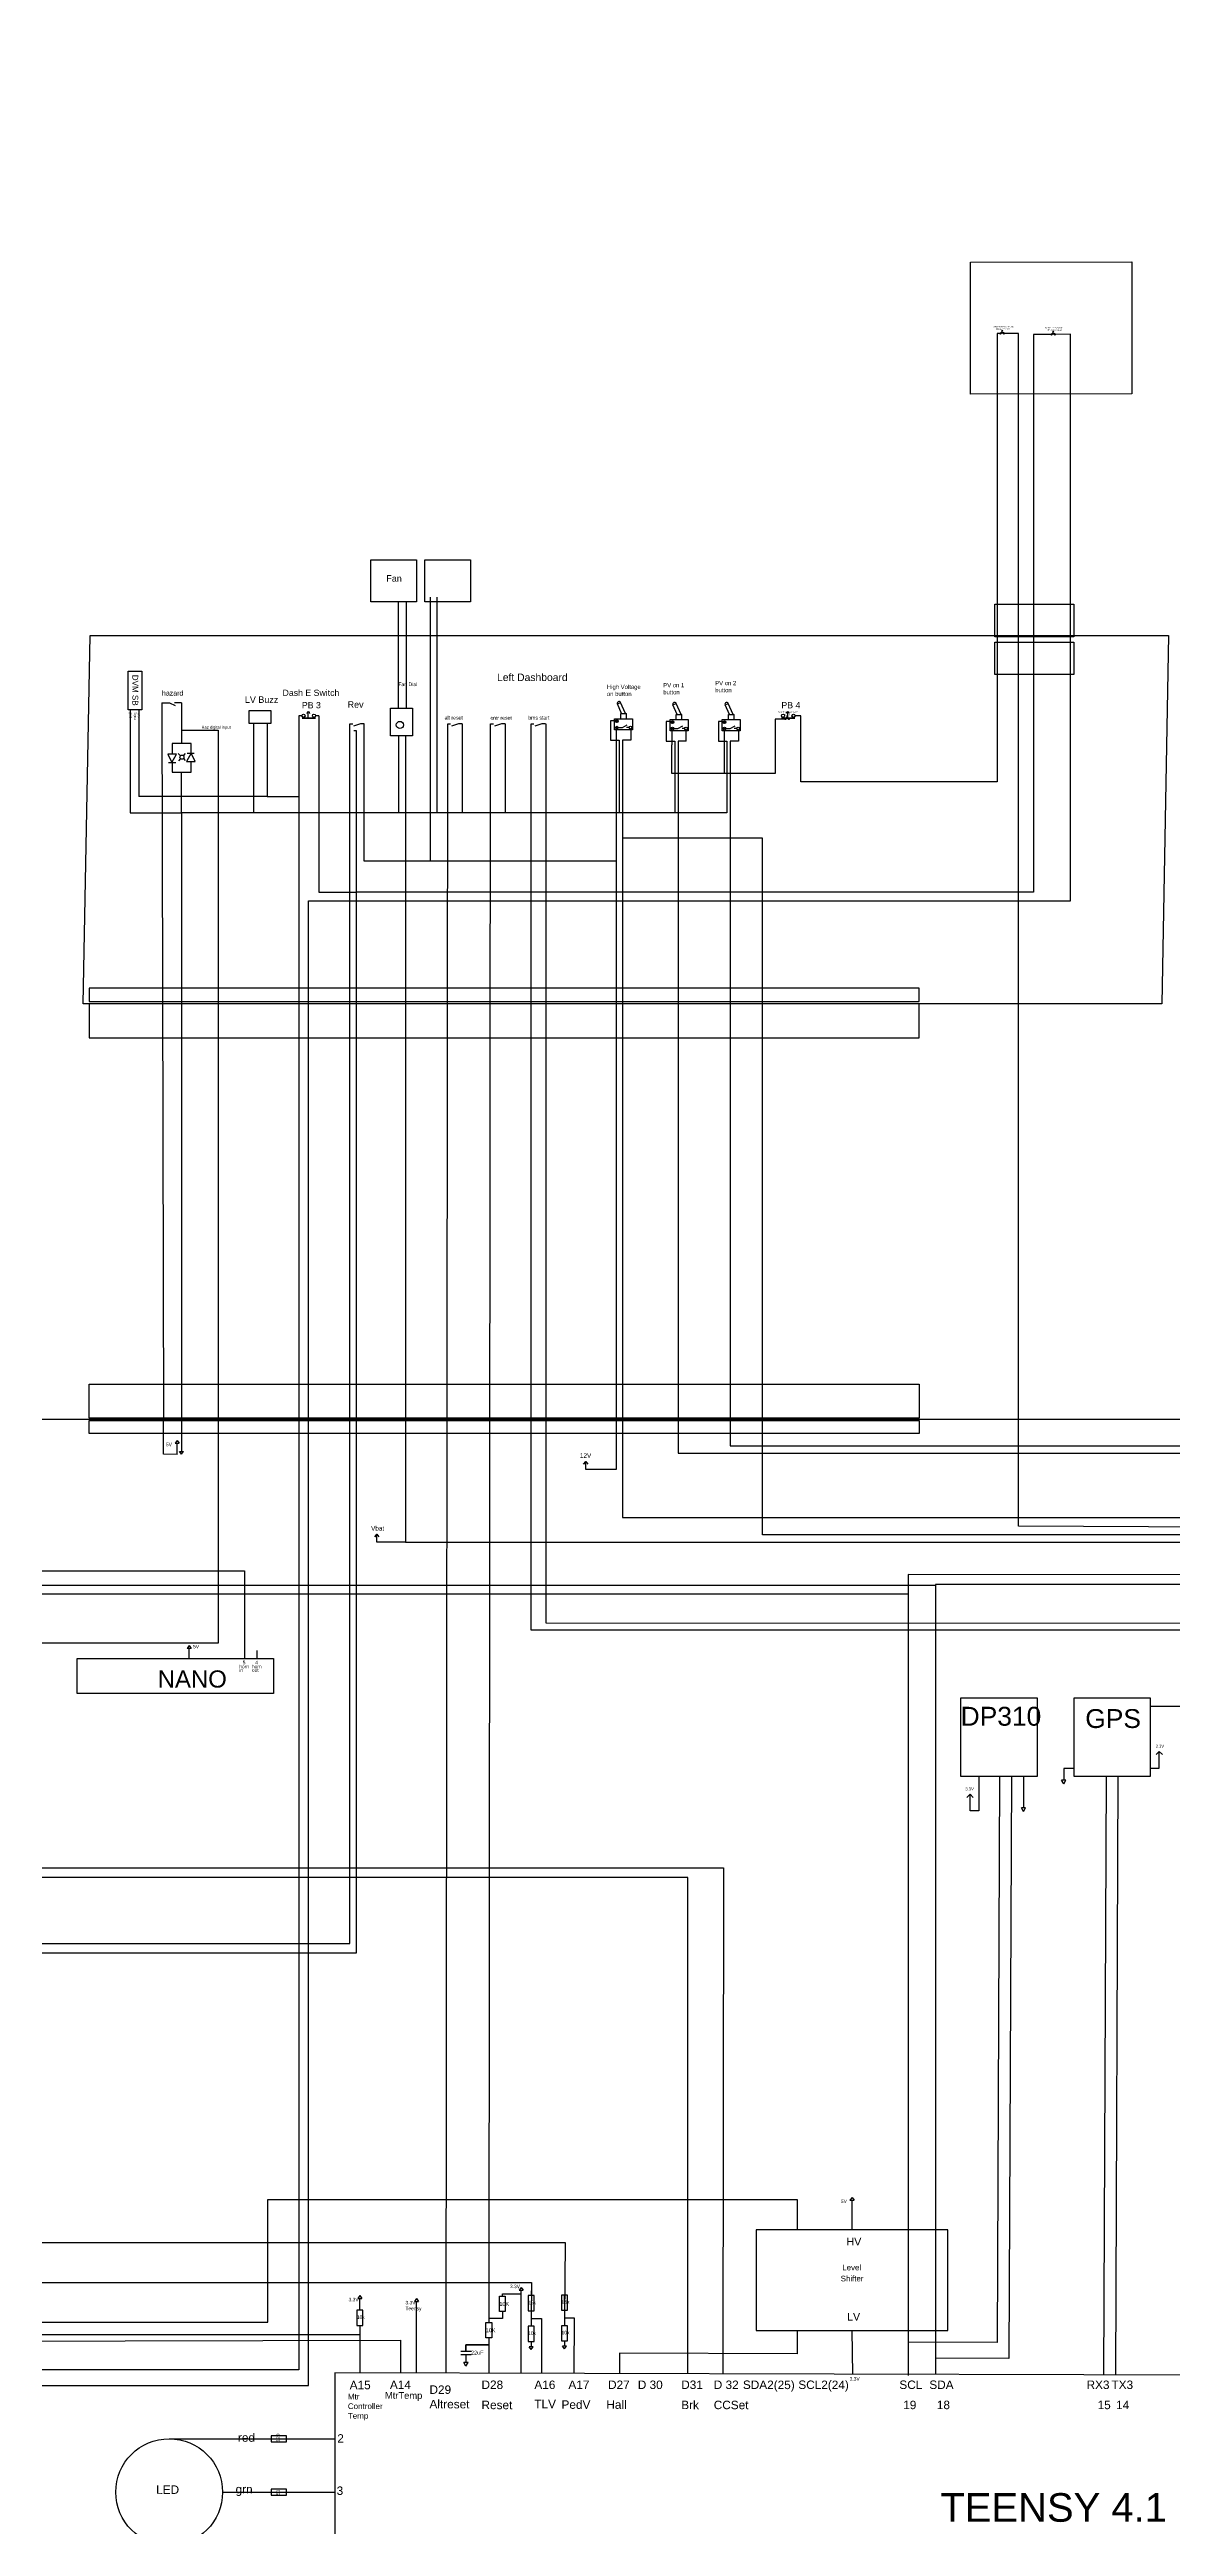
# Model space of a CAD drawing. Header units: inches. Extents: x -6006 to 28106, y 59 to 4778.
# Drawn here: x 14580 to 15909, y 1754 to 4688 of the extents above; entities that cross this region are included whole.
import ezdxf

# ---------------------------------------------------------------- set-up
doc = ezdxf.new("R2010")
doc.units = ezdxf.units.IN
doc.header["$MEASUREMENT"] = 0
doc.styles.get("Standard").update_dxf_attribs({"font": 'arial.ttf'})

msp = doc.modelspace()

# ---------------------------------------------------------------- linework, layer by layer
at = {"color": 6}
for p, q in [((15707.2, 4353.2), (15707.2, 4355.4)), ((15767.6, 4352), (15767.6, 4354.3)), ((15452.7, 3896.7), (15452.7, 3898.9)), ((15316.2, 3830.4), (15316.2, 3864.4)), ((15377.9, 3864.4), (15377.9, 3830.4))]:
    msp.add_line(p, q, dxfattribs=at)
at = {"color": 0}
for p, q in [((15764.8, 4350.3), (15744.4, 4350.3)), ((15744.4, 4350.3), (15744.4, 3690.1)), ((15788.2, 4350.7), (15770.2, 4350.3)), ((15788.2, 3679.6), (15788.2, 4350.7)), ((14885.9, 1921.3), (14885.9, 3679.6)), ((14885.9, 3679.6), (15788.2, 3679.6)), ((15744.4, 3690.1), (14942.3, 3690.1)), ((13697.8, 1921.3), (14885.9, 1921.3))]:
    msp.add_line(p, q, dxfattribs=at)
for p, q in [((15764.8, 4350.3), (15764.8, 4350.3)), ((14735.8, 3914.1), (14727.5, 3914.1)), ((14735.8, 3914.1), (14735.8, 3881.9)), ((14735.8, 3881.9), (14735.8, 3866.1)), ((14939.8, 3881.6), (14942.3, 3881.6)), ((14942.3, 3881.6), (14942.3, 2433.4)), ((15048.9, 1936.1), (15050.8, 3889.2)), ((15099.7, 1995.8), (15101.5, 3889.2)), ((15252.6, 3884.8), (15257.6, 3884.8)), ((15257.6, 3884.8), (15263.4, 3888)), ((15265.5, 3884.9), (15262.4, 3884.9)), ((15318.4, 3883.8), (15323.4, 3883.8)), ((15323.4, 3883.8), (15329.2, 3887)), ((15331.3, 3883.9), (15328.2, 3883.9)), ((15333.2, 3868.8), (15333.2, 3881.2)), ((15380.2, 3883.8), (15385.1, 3883.8)), ((15385.1, 3883.8), (15390.9, 3887)), ((15393, 3883.9), (15389.9, 3883.9)), ((14742.5, 3854.7), (14750.7, 3854.7)), ((15323.5, 3864.4), (15323.5, 3025.7)), ((15323.5, 3025.7), (16272.7, 3025.7)), ((14825.1, 2782.4), (14825.1, 2791.8)), ((15149.5, 2033.6), (15149.5, 2027.9)), ((15189.1, 2022.4), (15189.1, 2028.5)), ((15149.5, 2009.9), (15149.5, 1991.6)), ((15189.1, 2010.5), (15189.1, 1992.2)), ((15066.5, 1962.2), (15078.4, 1962.2)), ((15066.5, 1958), (15078.4, 1958)), ((14721.1, 1858.3), (14917.1, 1858.3)), ((14784.3, 1795.1), (14917.1, 1795.1))]:
    msp.add_line(p, q)
at = {"color": 3}
for p, q in [((14992.5, 3907.7), (14992.5, 4033.8)), ((15038.3, 3784.1), (15038.3, 4039.2)), ((14675.1, 3906), (14675.1, 3784.1)), ((14821.1, 3889.8), (14821.1, 3784.1)), ((15068, 3889.2), (15068, 3784.1)), ((15118.7, 3889.2), (15118.7, 3784.1)), ((14992.5, 3862.7), (14992.5, 3784.1)), ((15253.9, 3865.4), (15253.9, 3784.1)), ((15319.7, 3864.4), (15319.7, 3784.1)), ((14735.7, 3784.1), (14735.7, 3832.1)), ((14675.1, 3784.1), (14735.7, 3784.1)), ((14735.7, 3065.9), (14735.7, 3027.7))]:
    msp.add_line(p, q, dxfattribs=at)
at = {"color": 1}
for p, q in [((15002.2, 3907.7), (15002.2, 4033.8)), ((14685, 3906), (14685, 3803.2)), ((14712.6, 3914.2), (14712.6, 3914.2)), ((14712.6, 3914.2), (14714.3, 3065.9)), ((14885.8, 3896.9), (14885.8, 3903.6)), ((15453.4, 3896.9), (15453.4, 3903.6)), ((14898.1, 3898.9), (14894.4, 3898.9)), ((14947.7, 3889.2), (14939.4, 3886.7)), ((14952.1, 3889.2), (14947.7, 3889.2)), ((15468.8, 3898.9), (15462, 3898.9)), ((15250.4, 3865.4), (15250.4, 3006.2)), ((14836.9, 3803.2), (14685, 3803.2)), ((14714.2, 3024.3), (14714.3, 3065.9)), ((14730.6, 3024.1), (14714.2, 3024.3)), ((14730.6, 3024.1), (14730.5, 3037.3)), ((15250.4, 3006.2), (15214.2, 3006.2)), ((14744.8, 2782.4), (14744.8, 2794.4)), ((15529.5, 2105.8), (15529.5, 2140.9)), ((14946.8, 2010.6), (14946.7, 2024.6)), ((15137.8, 1936.4), (15137.8, 2034.2)), ((15014, 1936.4), (15014, 2020.9)), ((15530.3, 1934.8), (15529.5, 1986.4))]:
    msp.add_line(p, q, dxfattribs=at)
at = {"color": 1, "ltscale": 5}
for p, q in [((15251.6, 3912.9), (15255.4, 3914.6)), ((15317.4, 3911.9), (15321.2, 3913.6)), ((15379.1, 3911.9), (15382.9, 3913.6)), ((14731.9, 3854), (14734.4, 3851.5)), ((14734.4, 3848.1), (14732.1, 3845.7)), ((14737.9, 3851.5), (14740.5, 3854.2)), ((14737.9, 3848.1), (14740.1, 3845.9)), ((14730.5, 3040.6), (14728, 3037.3)), ((14728, 3037.3), (14733, 3037.3)), ((14730.5, 3040.6), (14733, 3037.3)), ((14744.8, 2797.7), (14742.3, 2794.4)), ((14747.2, 2794.4), (14742.3, 2794.4)), ((14744.8, 2797.7), (14747.2, 2794.4)), ((15529.5, 2144.2), (15527, 2140.9)), ((15529.5, 2144.2), (15531.9, 2140.9)), ((15527, 2140.9), (15531.9, 2140.9)), ((14946.8, 2027.9), (14944.3, 2024.6)), ((14944.3, 2024.6), (14949.2, 2024.6)), ((14946.8, 2027.9), (14949.2, 2024.6)), ((15014, 2024.3), (15011.5, 2021)), ((15014, 2024.3), (15016.4, 2020.9)), ((15137.8, 2037.5), (15135.3, 2034.2)), ((15135.3, 2034.2), (15140.2, 2034.1)), ((15137.8, 2037.5), (15140.2, 2034.1)), ((15011.5, 2021), (15016.4, 2020.9))]:
    msp.add_line(p, q, dxfattribs=at)
at = {"ltscale": 5}
for p, q in [((15256.7, 3901.4), (15251.6, 3912.9)), ((15261.3, 3901.4), (15255.4, 3914.6)), ((15322.4, 3900.4), (15317.4, 3911.9)), ((15327, 3900.4), (15321.2, 3913.6)), ((15384.2, 3900.4), (15379.1, 3911.9)), ((15388.8, 3900.4), (15382.9, 3913.6)), ((15251, 3890.8), (15249.7, 3892.5)), ((15252.3, 3892.5), (15249.7, 3892.5)), ((15249.7, 3884.8), (15252.4, 3884.8)), ((15251, 3894), (15251, 3892.5)), ((15251, 3890.8), (15252.3, 3892.5)), ((15251, 3886.1), (15251, 3883.6)), ((15255.6, 3895.3), (15255.6, 3901.4)), ((15255.6, 3901.4), (15262.3, 3901.4)), ((15262.3, 3895.3), (15262.3, 3901.4)), ((15267.4, 3882.2), (15267.4, 3876)), ((15267.4, 3876), (15267.4, 3869.8)), ((15316.8, 3889.8), (15315.5, 3891.6)), ((15318.1, 3891.6), (15315.5, 3891.6)), ((15315.5, 3883.8), (15318.2, 3883.8)), ((15316.8, 3893), (15316.8, 3891.6)), ((15316.8, 3889.8), (15318.1, 3891.6)), ((15316.8, 3885.1), (15316.8, 3882.6)), ((15321.4, 3894.4), (15321.4, 3900.4)), ((15321.4, 3900.4), (15328.1, 3900.4)), ((15328.1, 3894.4), (15328.1, 3900.4)), ((15378.5, 3889.8), (15377.2, 3891.6)), ((15379.8, 3891.6), (15377.2, 3891.6)), ((15377.2, 3883.8), (15379.9, 3883.8)), ((15378.5, 3893), (15378.5, 3891.6)), ((15378.5, 3889.8), (15379.8, 3891.6)), ((15378.5, 3885.1), (15378.5, 3882.6)), ((15383.1, 3894.4), (15383.1, 3900.4)), ((15383.1, 3900.4), (15389.8, 3900.4)), ((15389.8, 3894.4), (15389.8, 3900.4)), ((15394.9, 3881.2), (15394.9, 3875)), ((15394.9, 3875), (15394.9, 3868.8)), ((15267.4, 3869.8), (15257.7, 3869.8)), ((15257.7, 3869.8), (15257.7, 3865.4)), ((15333.2, 3868.8), (15323.5, 3868.8)), ((15323.5, 3868.8), (15323.5, 3864.4)), ((15394.9, 3868.8), (15385.2, 3868.8)), ((15385.2, 3868.8), (15385.2, 3864.4)), ((15149.5, 1964), (15147.1, 1967.3)), ((15152, 1967.3), (15147.1, 1967.3)), ((15149.5, 1964), (15152, 1967.3))]:
    msp.add_line(p, q, dxfattribs=at)
at = {"color": 3, "ltscale": 5}
for p, q in [((14992.5, 3875.2), (14992.5, 3862.7)), ((15248.3, 3892.9), (15243.6, 3892.9)), ((15243.6, 3892.9), (15243.6, 3869.8)), ((15314.1, 3891.9), (15309.4, 3891.9)), ((15309.4, 3891.9), (15309.4, 3868.8)), ((15375.8, 3891.9), (15371.2, 3891.9)), ((15371.2, 3891.9), (15371.2, 3868.8)), ((15243.6, 3869.8), (15253.9, 3869.8)), ((15253.9, 3869.8), (15253.9, 3865.4)), ((15309.4, 3868.8), (15319.7, 3868.8)), ((15319.7, 3868.8), (15319.7, 3864.4)), ((15371.2, 3868.8), (15381.4, 3868.8)), ((14735.7, 3024.4), (14733.2, 3027.7)), ((14733.2, 3027.7), (14738.1, 3027.7)), ((14735.7, 3024.4), (14738.1, 3027.7)), ((15780, 2634.1), (15777.5, 2638.3)), ((15782.4, 2638.3), (15777.5, 2638.3)), ((15780, 2634.1), (15777.5, 2638.3)), ((15782.4, 2638.3), (15777.5, 2638.3)), ((15780, 2634.1), (15782.4, 2638.3)), ((15780, 2634.1), (15782.4, 2638.3)), ((15732.5, 2601.3), (15730, 2605.6)), ((15734.9, 2605.6), (15730, 2605.6)), ((15732.5, 2601.3), (15730, 2605.6)), ((15734.9, 2605.6), (15730, 2605.6)), ((15732.5, 2601.3), (15734.9, 2605.6)), ((15732.5, 2601.3), (15734.9, 2605.6)), ((15189.1, 1964.7), (15186.6, 1968)), ((15191.5, 1968), (15186.6, 1968)), ((15189.1, 1964.7), (15191.5, 1968)), ((15072.4, 1944.4), (15070, 1948.6)), ((15074.9, 1948.6), (15070, 1948.6)), ((15072.4, 1944.4), (15070, 1948.6)), ((15074.9, 1948.6), (15070, 1948.6)), ((15072.4, 1944.4), (15074.9, 1948.6)), ((15072.4, 1944.4), (15074.9, 1948.6))]:
    msp.add_line(p, q, dxfattribs=at)
at = {"color": 7}
for p, q in [((15050.8, 3889.2), (15054.2, 3889.2)), ((15063.6, 3889.2), (15055.3, 3886.7)), ((15068, 3889.2), (15063.6, 3889.2)), ((15101.5, 3889.2), (15105, 3889.2)), ((15114.3, 3889.2), (15106, 3886.7)), ((15118.7, 3889.2), (15114.3, 3889.2)), ((15149.4, 3889.2), (15152.9, 3889.2)), ((15162.2, 3889.2), (15153.9, 3886.7)), ((15166.6, 3889.2), (15162.2, 3889.2))]:
    msp.add_line(p, q, dxfattribs=at)
at = {"color": 4, "ltscale": 5}
for p, q in [((15250.4, 3882.2), (15250.4, 3876)), ((15250.4, 3876), (15250.4, 3865.4)), ((15381.4, 3868.8), (15381.4, 3864.4))]:
    msp.add_line(p, q, dxfattribs=at)
at = {"color": 6, "ltscale": 5}
for p, q in [((15316.2, 3881.2), (15316.2, 3875)), ((15316.2, 3875), (15316.2, 3864.4)), ((15377.9, 3881.2), (15377.9, 3875)), ((15377.9, 3875), (15377.9, 3864.4))]:
    msp.add_line(p, q, dxfattribs=at)
at = {"ltscale": 20}
msp.add_line((14946.8, 1992.6), (14946.6, 1936.3), dxfattribs=at)
for points in [[(14251.3, 4685.4), (14259.7, 4687.9), (14264.1, 4687.9), (14264.1, 4546.7), (14264.1, 2886.2), (14810.3, 2886.2), (14810.3, 2791.8), (14810.3, 2782.4)], [(15704.4, 4352.1), (15706.1, 4352.1), (15706.1, 4353.2), (15708.2, 4353.2), (15708.2, 4352.1), (15709.8, 4352.1), (15708.2, 4352.1), (15706.1, 4352.1)], [(15764.8, 4350.9), (15766.5, 4350.9), (15766.5, 4352), (15768.6, 4352), (15768.6, 4350.9), (15770.2, 4350.9), (15768.6, 4350.9), (15766.5, 4350.9)], [(13363, 2367.6), (13405.3, 2367.6), (13405.3, 2445), (14934.9, 2445), (14934.9, 3889.2), (14938.4, 3889.2)], [(14735.8, 3881.9), (14778.9, 3881.9), (14778.9, 2800.7), (14509.7, 2800.7), (14509.7, 2782.4)], [(14898.1, 3898.9), (14898.1, 3690.1), (14942.3, 3690.1)], [(17245.5, 2326.5), (17165.2, 2326.5), (17165.9, 2815.8), (15149.6, 2816.1), (15149.4, 3889.2)], [(15449.9, 3895.6), (15451.6, 3895.6), (15451.6, 3896.7), (15453.7, 3896.7), (15453.7, 3895.6), (15455.3, 3895.6), (15453.7, 3895.6), (15451.6, 3895.6)], [(14735.8, 3866.1), (14724.5, 3866.1), (14724.5, 3853.3), (14719.6, 3853.3), (14724.4, 3843.5), (14729.7, 3853.3), (14724.5, 3853.3)], [(14720.3, 3843.5), (14729, 3843.5)], [(14724.6, 3843.5), (14724.6, 3832.1), (14735.7, 3832.1)], [(14735.7, 3832.1), (14747, 3832.1), (14747, 3844.9), (14751.9, 3844.9), (14747.1, 3854.7), (14741.8, 3844.9), (14747, 3844.9)], [(14747.1, 3854.7), (14747.1, 3866.1), (14735.8, 3866.1)], [(15257.7, 3865.4), (15257.7, 2949.2), (17314.9, 2949.2), (17314.9, 3031.6), (17323.3, 3031.6)], [(15385.2, 3864.4), (15385.2, 3034.4), (16279, 3034.4)], [(17319.6, 2881.2), (15595.7, 2882), (15595.7, 1933.2)], [(17319.6, 2887.4), (17317.6, 2887.4), (17317.6, 2870.2), (15628.2, 2870.2), (15628.2, 1934.5)], [(14382.9, 2869.3), (15628.2, 2869.3)], [(14400.6, 2859.1), (15595.7, 2859.1)], [(15335, 1935.3), (15335, 2523.2), (13829.8, 2523.2), (13829.8, 2708.6), (13817, 2708.6)], [(13846.6, 2708.6), (13857.3, 2708.6), (13857.3, 2534.6), (15377.2, 2534.6), (15376.6, 1935.5)], [(15992.6, 2717.6), (15992.6, 2725.4), (15882.9, 2725.4)], [(15704, 2643.2), (15701.1, 1972.3), (15595.8, 1972.6), (15595.7, 1934.7)], [(15718, 2643.2), (15715.1, 1953.5), (15628.1, 1953.7), (15628.1, 1934.6)], [(15830.1, 2643.2), (15827.2, 1933.9)], [(15844.2, 2643.2), (15841.3, 1933.9)], [(14942.3, 2433.4), (13417.1, 2433.4), (13417.1, 2355.5), (13362.3, 2355.5)], [(13364.4, 1996.4), (14837.8, 1996.4), (14837.8, 2141.7), (15464.6, 2141.7), (15464.6, 2105.8)], [(14237.5, 2090.8), (15189.7, 2090.8), (15189.2, 2001.4), (15200.3, 2001.4), (15200.1, 1935.5)], [(14229.8, 2043.4), (15150, 2043.4), (15149.6, 2000.7), (15162, 2000.7), (15161.8, 1935.7)], [(15115.5, 2009.1), (15115.5, 2000.8), (15099.7, 2000.8)], [(13364.3, 1971.1), (14994.9, 1975.2), (14994.9, 1936.4)], [(15099.5, 1977.8), (15099.5, 1969.6), (15072.4, 1969.6), (15072.4, 1962.2), (15072.4, 1969.6), (15099.5, 1969.6), (15099.3, 1935.9)], [(15149.5, 1973.6), (15149.5, 1967.3)], [(15464.6, 1986.4), (15464.6, 1959), (15254.3, 1959.6), (15254.2, 1935.5)]]:
    msp.add_lwpolyline(points)
at = {"color": 4}
for points in [[(15860.6, 4280), (15669.8, 4279.6), (15669.8, 4436.1), (15860.6, 4436.5)], [(14627.4, 3994.1), (15904.2, 3994.1), (15896.1, 3557.8), (14619.3, 3557.8)], [(13262.4, 3065.9), (16400.5, 3065.9), (16400.5, 1571.9), (13262.4, 1571.9)]]:
    msp.add_lwpolyline(points, close=True, dxfattribs=at)
at = {"color": 0}
for points in [[(15704.4, 4351.5), (15701.1, 4351.5), (15701.1, 3820.7), (15468.8, 3820.7), (15468.8, 3898.9)], [(17404.4, 3053.2), (17404.4, 3009.5), (17342.6, 3009.5), (17342.6, 2930.9), (15726.5, 2939.3), (15726.5, 4351.5), (15709.8, 4351.5)], [(17407.7, 3053.1), (17407.7, 3008.2), (17344.4, 3008.2), (17344.4, 2929), (15423.5, 2929), (15423.5, 3754), (15257.7, 3754)]]:
    msp.add_lwpolyline(points, dxfattribs=at)
at = {"color": 5}
for points in [[(14959.7, 4083.4), (15013.7, 4083.4), (15013.7, 4033.8), (14959.7, 4033.8)], [(15023.8, 4083.4), (15077.9, 4083.4), (15077.9, 4033.8), (15023.8, 4033.8)]]:
    msp.add_lwpolyline(points, close=True, dxfattribs=at)
at = {"color": 1}
for points in [[(15250.4, 3726.5), (15030.6, 3726.5), (15030.6, 3837), (15030.6, 3837), (15030.6, 4039.2)], [(14712.6, 3914.2), (14721.5, 3914.2), (14728, 3911.2)], [(14878.2, 3898.9), (14874.4, 3898.9), (14874.4, 1939.8), (13657, 1939.8), (13657, 1708.4)], [(14836.9, 3889.8), (14836.9, 3803.2), (14874.4, 3803.2)], [(15030.6, 3726.5), (14952.1, 3726.5), (14952.1, 3889.2)], [(15001, 3875.2), (15001, 2920.1), (14967, 2920.1)], [(15214.2, 3006.2), (15214.2, 3006.2), (15214.2, 3006.2), (15214.2, 3006.2), (15214.2, 3015.7), (15211.7, 3012.4), (15214.2, 3015.7), (15216.6, 3012.4)], [(14967, 2920.1), (14967, 2920.1), (14967, 2920.1), (14967, 2920.1), (14967, 2929.6), (14964.5, 2926.3), (14967, 2929.6), (14969.4, 2926.3)], [(15001, 2920.1), (17190.1, 2920.1), (17190.1, 2810.7)], [(15882.9, 2652.4), (15893.1, 2652.5), (15893.1, 2672.2)], [(15882.9, 2652.4), (15893.1, 2652.5), (15893.1, 2672.2)], [(15889.6, 2668.5), (15893.1, 2672.2), (15897.1, 2668.5)], [(15889.6, 2668.5), (15893.1, 2672.2), (15897.1, 2668.5)], [(15679.6, 2643.2), (15679.6, 2601.9), (15669.4, 2601.9), (15669.4, 2621.7)], [(15672.9, 2617.9), (15669.4, 2621.7), (15665.3, 2617.9)], [(15672.9, 2617.9), (15669.4, 2621.7), (15665.3, 2617.9)], [(15679.6, 2601.9), (15669.4, 2601.9), (15669.4, 2621.7)], [(15115.5, 2027.1), (15115.5, 2029.8), (15137.8, 2029.8)]]:
    msp.add_lwpolyline(points, dxfattribs=at)
at = {"color": 6}
for points in [[(15698.6, 4030.9), (15792, 4030.9), (15792, 3992.5), (15698.6, 3992.5)], [(15698.6, 3986.1), (15792, 3986.1), (15792, 3947.7), (15698.6, 3947.7)], [(14626.4, 3560.4), (15608.8, 3560.4), (15608.8, 3576.1), (14626.4, 3576.1)], [(14626.4, 3517.4), (15608.8, 3517.4), (15608.8, 3557.7), (14626.4, 3557.7)], [(14626.4, 3107.3), (15608.8, 3107.3), (15608.8, 3067), (14626.4, 3067)], [(14626.4, 3064.4), (15608.8, 3064.4), (15608.8, 3048.7), (14626.4, 3048.7)]]:
    msp.add_lwpolyline(points, close=True, dxfattribs=at)
at = {"color": 3, "ltscale": 5}
msp.add_lwpolyline([(14688.8, 3951.7), (14688.8, 3906), (14672.6, 3906), (14672.6, 3951.7)], close=True, dxfattribs=at)
for points in [[(14815.7, 3905), (14841.5, 3905), (14841.5, 3889.8), (14815.7, 3889.8)], [(14983, 3907.7), (15009.1, 3907.7), (15009.1, 3875.2), (14983, 3875.2)], [(14612, 2782.4), (14844.7, 2782.4), (14844.7, 2740.9), (14612, 2740.9)], [(15658, 2643.2), (15748.9, 2643.2), (15748.9, 2735.5), (15658, 2735.5)], [(15658, 2643.2), (15748.9, 2643.2), (15748.9, 2735.5), (15658, 2735.5)], [(15792, 2643.2), (15882.9, 2643.2), (15882.9, 2735.5), (15792, 2735.5)], [(15792, 2643.2), (15882.9, 2643.2), (15882.9, 2735.5), (15792, 2735.5)], [(15416.1, 1986.4), (15642.9, 1986.4), (15642.9, 2105.8), (15416.1, 2105.8)], [(15112, 2027.1), (15119, 2027.1), (15119, 2009.1), (15112, 2009.1)], [(15146, 2009.9), (15153, 2009.9), (15153, 2027.9), (15146, 2027.9)], [(15185.6, 2010.5), (15192.6, 2010.5), (15192.6, 2028.5), (15185.6, 2028.5)], [(14943.3, 1992.6), (14950.3, 1992.6), (14950.3, 2010.6), (14943.3, 2010.6)], [(14943.3, 1992.6), (14950.3, 1992.6), (14950.3, 2010.6), (14943.3, 2010.6)], [(14943.3, 1992.6), (14950.3, 1992.6), (14950.3, 2010.6), (14943.3, 2010.6)], [(14943.3, 1992.6), (14950.3, 1992.6), (14950.3, 2010.6), (14943.3, 2010.6)], [(15095.9, 1995.8), (15103, 1995.8), (15103, 1977.8), (15095.9, 1977.8)], [(15146, 1973.6), (15153, 1973.6), (15153, 1991.6), (15146, 1991.6)], [(15146, 1973.6), (15153, 1973.6), (15153, 1991.6), (15146, 1991.6)], [(15146, 1973.6), (15153, 1973.6), (15153, 1991.6), (15146, 1991.6)], [(15146, 1973.6), (15153, 1973.6), (15153, 1991.6), (15146, 1991.6)], [(15185.6, 1974.3), (15192.6, 1974.3), (15192.6, 1992.2), (15185.6, 1992.2)], [(14917.1, 1635), (16394.7, 1630.9), (16394.7, 1932.3), (14917.1, 1936.4)], [(14859.8, 1854.8), (14859.8, 1861.8), (14841.8, 1861.8), (14841.8, 1854.8)], [(14859.8, 1791.6), (14859.8, 1798.6), (14841.8, 1798.6), (14841.8, 1791.6)]]:
    msp.add_lwpolyline(points, close=True)
at = {"color": 1, "const_width": 1.91}
for points in [[(14894.4, 3896), (14878.2, 3896)], [(15462, 3896), (15445.8, 3896)]]:
    msp.add_lwpolyline(points, dxfattribs=at)
at = {"ltscale": 5}
msp.add_lwpolyline([(15166.8, 3889.2), (15166.8, 2824.5), (17174.2, 2824.1), (17173.6, 2334.8), (17245.5, 2334.8)], dxfattribs=at)
for points in [[(15248.3, 3895.3), (15269.6, 3895.3), (15269.6, 3882.2), (15248.3, 3882.2)], [(15314.1, 3894.4), (15335.4, 3894.4), (15335.4, 3881.2), (15314.1, 3881.2)], [(15375.8, 3894.4), (15397.1, 3894.4), (15397.1, 3881.2), (15375.8, 3881.2)]]:
    msp.add_lwpolyline(points, close=True, dxfattribs=at)
at = {"color": 6}
msp.add_lwpolyline([(15449.9, 3894.9), (15438.3, 3894.9), (15438.3, 3830.4), (15316.2, 3830.4)], dxfattribs=at)
at = {"color": 3}
for points in [[(15381.4, 3864.4), (15381.4, 3784.1), (14735.7, 3784.1), (14735.7, 3065.9)], [(15732.5, 2643.2), (15732.5, 2619.5), (15732.5, 2619.5), (15732.5, 2605.6)], [(15792, 2652.2), (15780, 2652.2), (15780, 2638.4)], [(15792, 2652.2), (15780, 2652.2), (15780, 2638.4)], [(15732.5, 2619.5), (15732.5, 2619.5), (15732.5, 2605.6)], [(15189.1, 1974.3), (15189.1, 1968)], [(15072.4, 1958), (15072.4, 1958), (15072.4, 1948.6)], [(15072.4, 1958), (15072.4, 1948.6)]]:
    msp.add_lwpolyline(points, dxfattribs=at)
at = {"color": 2}
for points in [[(15323.5, 3864.4), (15323.5, 3025.7), (16272.8, 3025.7), (16272.8, 3361.4), (16290.7, 3361.4), (16272.8, 3361.4), (16272.7, 2957.4), (17312.8, 2957.4), (17312.8, 3030.5), (17323.3, 3030.5)], [(15385.2, 3864.4), (15385.2, 3034.4), (16279, 3034.4), (16279, 3324.6), (16290.7, 3324.6), (16279, 3324.6), (16279, 2957.4), (17312.8, 2957.4), (17312.8, 3030.5), (17323.3, 3030.5)]]:
    msp.add_lwpolyline(points, dxfattribs=at)
at = {"ltscale": 20}
msp.add_lwpolyline([(13364.3, 1981.9), (14946.8, 1981.9)], dxfattribs=at)
at = {"color": 6}
for centre in [(15705, 4351.5), (15709.2, 4351.5), (15765.4, 4350.3), (15769.6, 4350.3), (15450.6, 3894.9), (15454.7, 3894.9)]:
    msp.add_circle(centre, 0.635, dxfattribs=at)
at = {"color": 1}
for centre in [(14880.1, 3898.9), (14892.5, 3898.9), (15447.7, 3898.9), (15460.1, 3898.9)]:
    msp.add_circle(centre, 1.91, dxfattribs=at)
for centre, radius in [((14994.2, 3888), 4.24), ((14721.1, 1795.1), 63.2)]:
    msp.add_circle(centre, radius)
at = {"ltscale": 5}
for centre in [(15251, 3892.4), (15251, 3884.8), (15267.1, 3884.9), (15316.8, 3891.4), (15316.8, 3883.8), (15332.9, 3883.9), (15378.5, 3891.4), (15378.5, 3883.8), (15394.6, 3883.9)]:
    msp.add_circle(centre, 1.62, dxfattribs=at)
at = {"color": 1, "ltscale": 5}
msp.add_circle((14736.2, 3849.8), 2.43, dxfattribs=at)
at = {"color": 6}
for centre in [(15707.2, 4354.8), (15767.6, 4353.6), (15452.7, 3898.3)]:
    msp.add_arc(centre, 0.635, 0, 180, dxfattribs=at)
at = {"color": 1}
for centre in [(14885.8, 3901.7), (15453.4, 3901.7)]:
    msp.add_arc(centre, 1.91, 0, 180, dxfattribs=at)
at = {"color": 1, "ltscale": 5}
for centre in [(15253.6, 3913.6), (15319.4, 3912.6), (15381.1, 3912.6)]:
    msp.add_arc(centre, 2.12, 29.6395, 197.8735, dxfattribs=at)

# ---------------------------------------------------------------- texts
at = {"color": 6}
for s, p in [('Solar Emergency Switch', (15696.7, 4358.8)), ('PB on back of car', (15700.2, 4356)), ('HV Emergency Switch', (15757.1, 4357.6)), ('PB on back of car', (15760.7, 4354.9)), ('Solar Emergency Switch', (15442, 3902.5)), ('PB inside of car', (15445.1, 3899.4))]:
    msp.add_text(s, height=1.552, dxfattribs=at).set_placement(p)
at = {"color": 3}
msp.add_text('DVM SB', height=6.83, rotation=270, dxfattribs=at).set_placement((14677.6, 3947.4))
at = {"ltscale": 5}
for s, height, rotation, p in [('gnd', 2.95, 270, (14674.1, 3903.1)), ('Signal', 2.66, 270, (14679.6, 3903.4)), ('12v', 2.66, 270, (14683.7, 3902.6)), ('A15', 10, 359.8034, (14934.8, 1917)), ('MtrTemp', 7.92, 359.8034, (14976.5, 1905.7)), ('A14', 10, 359.8034, (14982.4, 1917.3)), ('D29', 10, 359.8034, (15029.2, 1911.5)), ('D28', 10, 359.8034, (15090.8, 1917.3)), ('A16', 10, 359.8034, (15153.4, 1917.3)), ('A17', 10, 359.8034, (15193.7, 1917.3)), ('D27', 10, 359.8034, (15240.6, 1917.3)), ('D 30', 10, 359.8034, (15275.8, 1917.3)), ('D31', 10, 359.8034, (15327.2, 1917.3)), ('D 32', 10, 359.8034, (15365.7, 1917.3)), ('SDA2(25)', 10, 359.8034, (15400.2, 1917.3)), ('SCL2(24)', 10, 359.8034, (15465.8, 1917.3)), ('SCL', 10, 359.8034, (15585.4, 1917.3)), ('SDA', 10, 359.8034, (15620.9, 1917.3)), ('RX3', 10, 359.8034, (15807, 1917.3)), ('TX3', 10, 359.8034, (15836.5, 1917.3)), ('Altreset', 10, 359.8034, (15029.2, 1894.4)), ('Reset', 10, 359.8034, (15090.8, 1893.4)), ('TLV', 10, 359.8034, (15153.3, 1894.5)), ('PedV', 10, 359.8034, (15185.5, 1893.8)), ('Hall', 10, 359.8034, (15238.6, 1893.8)), ('Brk', 10, 359.8034, (15327.2, 1893.4)), ('CCSet', 10, 359.8034, (15365.7, 1893.4)), ('19', 10, 359.8034, (15590, 1893.4)), ('18', 10, 359.8034, (15629.8, 1893.4)), ('15', 10, 359.8034, (15820.1, 1893.4)), ('14', 10, 359.8034, (15842, 1893.4)), ('red', 10, 359.8034, (14802.5, 1854.8)), ('2', 10, 359.8034, (14920.1, 1853.7)), ('LED', 10, 359.8034, (14705.7, 1793.1)), ('grn', 10, 359.8034, (14799.7, 1793.6)), ('3', 10, 359.8034, (14919.3, 1791.8))]:
    msp.add_text(s, height=height, rotation=rotation, dxfattribs=at).set_placement(p)
at = {"color": 3}
for s, height, p in [('hazard', 5.91, (14712.6, 3922.8)), ('Dash E Switch', 7.404, (14855.3, 3922.4))]:
    msp.add_text(s, height=height, dxfattribs=at).set_placement(p)
at = {"color": 1}
for s, height, p in [('PB 3', 7.4, (14878.2, 3907.7)), ('PB 4', 7.4, (15445.8, 3907.7)), ('12V', 5.41, (15207.3, 3020)), ('Vbat', 5.41, (14960.1, 2933.9)), ('5V', 4.13, (14749.4, 2794.4)), ('3.3V', 3.47, (15888.8, 2676.8)), ('3.3V', 3.47, (15888.8, 2676.8)), ('3.3V', 3.47, (15663.6, 2626.2)), ('3.3V', 3.47, (15663.6, 2626.2))]:
    msp.add_text(s, height=height, dxfattribs=at).set_placement(p)
for s, height, p in [('Haz digital input', 3.473, (14759.4, 3883.6)), ('NANO', 20.28, (14707.5, 2748)), ('horn', 4.13, (14804.1, 2770.8)), ('in', 4.13, (14804.1, 2766.5)), ('5', 4.13, (14808.2, 2775.5)), ('out', 4.13, (14819, 2766.6)), ('horn', 4.13, (14819, 2770.8)), ('4', 4.13, (14823, 2775.5)), ('DP310', 22.34, (15658, 2702.8)), ('GPS', 22.34, (15805.5, 2700.1)), ('HV', 9.09, (15522.8, 2087.2)), ('Level', 6.68, (15517.9, 2057.8)), ('Shifter', 6.68, (15516, 2044.7)), ('10k', 4.13, (14943.3, 2000.3)), ('10k', 4.13, (14943.3, 2000.3)), ('10k', 4.13, (14943.3, 2000.3)), ('10k', 4.13, (14943.3, 2000.3)), ('10K', 4.63, (15112, 2015.7)), ('15k', 4.13, (15146, 2017.6)), ('15k', 4.13, (15185.6, 2018.3)), ('LV', 9.09, (15523.5, 1998.3)), ('10K', 4.63, (15095.9, 1984.5)), ('10k', 4.13, (15146, 1981.3)), ('10k', 4.13, (15146, 1981.3)), ('10k', 4.13, (15146, 1981.3)), ('10k', 4.13, (15146, 1981.3)), ('10k', 4.13, (15185.6, 1982)), ('22uF', 4.63, (15078.4, 1958)), ('TEENSY 4.1', 33.87, (15634, 1760))]:
    msp.add_text(s, height=height).set_placement(p)
for s, p in [('5V', (14717.3, 3033.8)), ('5V', (15516.2, 2137.5)), ('3.3V', (14933.5, 2021.1)), ('3.3V', (15124.5, 2036.7)), ('Teensy', (15000.8, 2010.6)), ('3.3V', (15000.8, 2017.5)), ('3.3V', (15526.6, 1927.3))]:
    msp.add_text(s, height=4.13, rotation=359.6073, dxfattribs=at).set_placement(p)
for s, p in [('120', (14852, 1854.8)), ('51', (14852, 1791.6))]:
    msp.add_text(s, height=4.13, rotation=90).set_placement(p)
for s, width, gutter_width, heights, insert, char_height, attachment_point in [('Fan', 27.146, 38.1, [0], (14978.1, 4065.4), 7.62, 1), ('Fan Dial', 68.185, 21.7, [0], (14992.3, 3938.3), 4.33, 1), ('Left Dashboard', 149.565, 43.8, [0], (15192.8, 3948.8), 8.755, 3), ('High Voltage on button', 40.195, 25, [0], (15239.3, 3935.6), 5, 1), ('PV on 1 button', 40.195, 25, [0], (15306, 3937.6), 5, 1), ('PV on 2 button', 40.195, 25, [0], (15367.5, 3940.1), 5, 1), ('LV Buzz', 44.434, 38.1, [0], (14810.7, 3921.8), 7.62, 1), ('Rev', 27.146, 38.1, [15.8], (14932.3, 3916), 7.62, 1), ('alt reset', 68.185, 21.7, [0], (15047.1, 3898.7), 4.33, 1), ('cntr reset', 68.185, 21.7, [0], (15101.5, 3898.6), 4.33, 1), ('bms start', 68.185, 21.7, [0], (15146.2, 3898.7), 4.33, 1)]:
    msp.add_mtext_dynamic_manual_height_columns(s, width=width, gutter_width=gutter_width, heights=heights, dxfattribs=dict(insert=insert, char_height=char_height, attachment_point=attachment_point))
at = {"ltscale": 20, "insert": (14932.6, 1911.6), "char_height": 6.8, "attachment_point": 1}
msp.add_mtext_dynamic_manual_height_columns('Mtr\\PController\\PTemp', width=0.219, gutter_width=34, heights=[0], dxfattribs=at)

doc.saveas('drawing.dxf')
